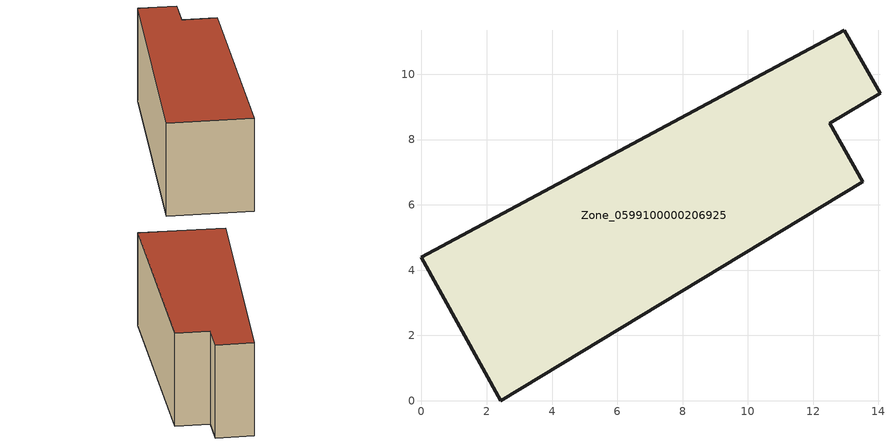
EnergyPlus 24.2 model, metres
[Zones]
Zone_0599100000206925
 floor ground (C_G): 0,4.4 12.95,11.35 14.05,9.41 12.5,8.49 13.52,6.71 2.43,0 z0
 wall outside (C_F): 12.5,8.49 14.05,9.41 12.95,11.35 0,4.4 2.43,0 13.52,6.71 12.5,8.49 z0:5.9
 roof outside (C_R): 2.43,0 13.52,6.71 12.5,8.49 14.05,9.41 12.95,11.35 0,4.4 z5.9
[BUILDING]
Pand.0599100000206925: North Axis=0; Terrain=City; Loads Convergence Tolerance Value=0.04; Temperature Convergence Tolerance Value=0.4; Solar Distribution=FullExterior; Maximum Number of Warmup Days=25; Minimum Number of Warmup Days=1
[Site:Location]
Rotterdam.The.Hague.AP_ZH_NLD Design_Conditions: Latitude=51.96; Longitude=4.45; Time Zone=1; Elevation=-4.5
[SITE:GROUNDTEMPERATURE:BUILDINGSURFACE]
18, 18, 18, 18, 18, 18, 18, 18, 18, 18, 18, 18
[MATERIAL] Thermal Absorptance=0.9; Solar Absorptance=0.7; Visible Absorptance=0.7
Name | Roughness | Thickness | Conductivity | Density | Specific Heat
G.TI.1946 | MediumSmooth | 0.15 | 1 | 540 | 1210
F.TI.1946 | Rough | 0.3 | 0.857143 | 1920 | 840
R.TI.1946 | MediumRough | 0.2 | 0.1 | 1500 | 1000
[CONSTRUCTION]
C_G: G.TI.1946
C_F: F.TI.1946
C_R: R.TI.1946
[ZONE]
Zone_0599100000206925: Type=1; Multiplier=1; Ceiling Height=Autocalculate; Volume=Autocalculate; Floor Area=autocalculate; Part of Total Floor Area=Yes
[ZONEINFILTRATION:DESIGNFLOWRATE]
Infil_Zone_0599100000206925: Zone or ZoneList or Space or SpaceList=Zone_0599100000206925; Schedule=AlwaysOn; Design Flow Rate Calculation Method=Flow/Area; Flow Rate per Floor Area=0.003; Constant Term Coefficient=1; Temperature Term Coefficient=0; Velocity Term Coefficient=0; Velocity Squared Term Coefficient=0
[HVACTEMPLATE:ZONE:IDEALLOADSAIRSYSTEM]
Zone_0599100000206925: Maximum Heating Supply Air Temperature=50; Minimum Cooling Supply Air Temperature=13; Maximum Heating Supply Air Humidity Ratio=0.0156; Minimum Cooling Supply Air Humidity Ratio=0.0077; Heating Limit=NoLimit; Cooling Limit=NoLimit; Dehumidification Control Type=ConstantSensibleHeatRatio; Cooling Sensible Heat Ratio=0.7; Dehumidification Setpoint=60; Humidification Control Type=None; Humidification Setpoint=30; Outdoor Air Method=None; Outdoor Air Flow Rate per Person=0.00944; Outdoor Air Flow Rate per Zone Floor Area=0; Outdoor Air Flow Rate per Zone=0; Demand Controlled Ventilation Type=None; Outdoor Air Economizer Type=NoEconomizer; Heat Recovery Type=None; Sensible Heat Recovery Effectiveness=0.7; Latent Heat Recovery Effectiveness=0.65
[ZONECONTROL:THERMOSTAT]
ThermostatControl_Zone_0599100000206925: Zone or ZoneList=Zone_0599100000206925; Control Type Schedule=DualSetpointControlType; Control 1=Thermostat_Zone_0599100000206925; Temperature Difference Between Cutout And Setpoint=0
[THERMOSTATSETPOINT:DUALSETPOINT]
Thermostat_Zone_0599100000206925: Heating Setpoint Temperature Schedule=HeatingSetpoint_Zone_0599100000206925; Cooling Setpoint Temperature Schedule=CoolingSetpoint_Zone_0599100000206925
[SCHEDULE:COMPACT]
HeatingSetpoint_Zone_0599100000206925: Through: 12/31, For: AllDays, Until: 24:00, 21
CoolingSetpoint_Zone_0599100000206925: Through: 12/31, For: AllDays, Until: 24:00, 24
DualSetpointControlType: Through: 12/31, For: AllDays, Until: 24:00, 4
AlwaysOn: Through: 12/31, For: AllDays, Until: 24:00, 1
